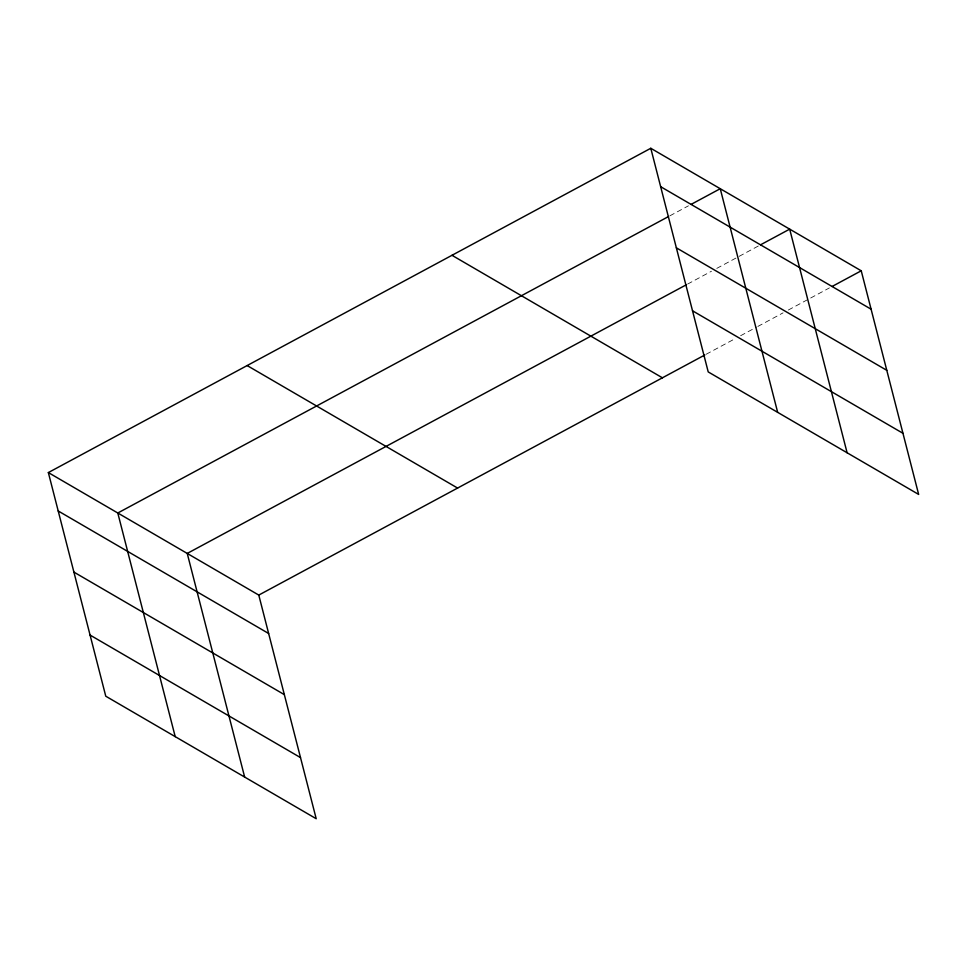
<?xml version="1.0" encoding="UTF-8"?>
<svg xmlns="http://www.w3.org/2000/svg" width="967" height="967" viewBox="0 0 967 967"><rect width="100%" height="100%" fill="white"/><g stroke="black" fill="none" stroke-linecap="round" stroke-linejoin="round"><path stroke-width="0.73" stroke-dasharray="4.83 3.63" d="M669.877 215.822L688.431 205.838M687.634 284.068L711.482 271.231M716.789 268.379L759.204 245.545M706.164 354.26L735.319 338.571M740.625 335.718L756.52 327.148M757.85 326.435L783.028 312.885M788.335 310.032L829.42 287.912"/><path stroke-width="1.45" d="M48.35 472.573L258.781 595.08L316.209 818.723L105.766 696.204L48.35 472.573L650.791 148.277L861.234 270.796L918.65 494.427L708.219 371.92L650.791 148.277M668.548 216.535L117.793 513.006L175.208 736.636M691.079 204.4L720.246 188.71L777.661 412.341M686.304 284.781L187.235 553.426L244.651 777.069M760.521 244.832L789.688 229.143L847.104 452.774M258.781 595.08L704.834 354.974M832.067 286.486L861.234 270.796M660.654 186.691L871.086 309.198M676.356 247.818L886.787 370.325M692.517 310.794L902.96 433.301M451.988 255.3L662.419 377.807M247.153 365.562L457.596 488.069M58.213 510.975L268.645 633.494M73.903 572.101L284.334 694.62M90.076 635.077L300.507 757.596"/></g></svg>
